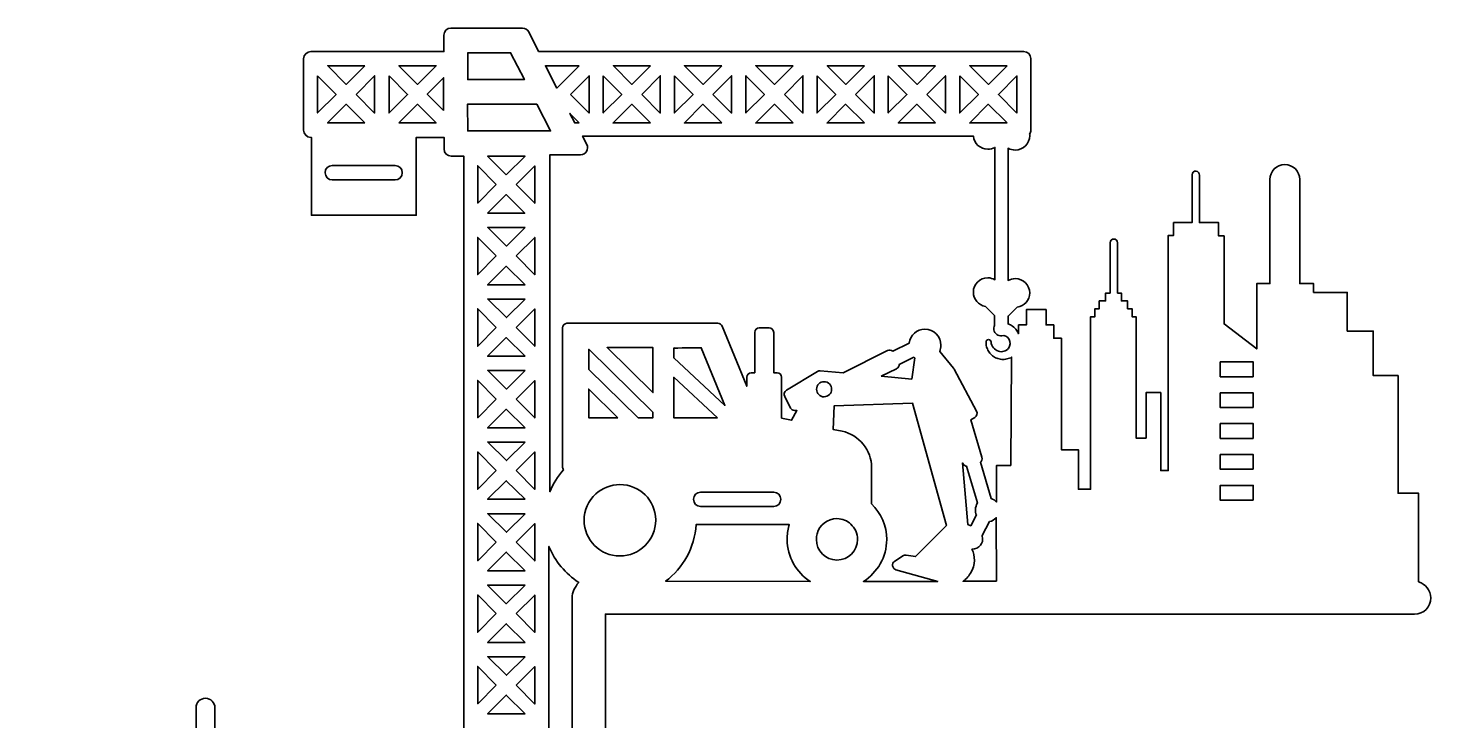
# Model space of a CAD drawing. Header units: millimetres. Extents: x 41 to 310, y 49 to 323.
# Drawn here: x 41.4 to 310.3, y 190.2 to 323 of the extents above; entities that cross this region are included whole.
import ezdxf

# ---------------------------------------------------------------- set-up
doc = ezdxf.new("R2010")
doc.units = ezdxf.units.MM
doc.header["$MEASUREMENT"] = 0
doc.layers.add('Layer 1', color=7, linetype='Continuous', lineweight=0)

msp = doc.modelspace()

# ---------------------------------------------------------------- linework, layer by layer
at = {"layer": 'Layer 1', "color": 18, "lineweight": 35, "true_color": 0x000000}
for points, knots in [([(307.94, 216.85), (307.94, 216.85), (307.94, 233.86), (307.94, 233.86), (307.94, 233.86), (304.02, 233.86), (304.02, 233.86), (304.02, 233.86), (304.02, 256.4), (304.02, 256.4), (304.02, 256.4), (299.23, 256.4), (299.23, 256.4), (299.23, 256.4), (299.23, 264.94), (299.23, 264.94), (299.23, 264.94), (294.25, 264.94), (294.25, 264.94), (294.25, 264.94), (294.25, 272.34), (294.25, 272.34), (294.25, 272.34), (287.8, 272.34), (287.8, 272.34), (287.8, 272.34), (287.8, 274.04), (287.8, 274.04), (287.8, 274.04), (285.15, 274.04), (285.15, 274.04), (285.15, 274.04), (285.15, 293.97), (285.15, 293.97), (285.15, 295.56), (283.88, 296.83), (282.29, 296.83), (280.71, 296.83), (279.44, 295.56), (279.44, 293.97), (279.44, 293.97), (279.44, 274.04), (279.44, 274.04), (279.44, 274.04), (276.93, 274.04), (276.93, 274.04), (276.93, 274.04), (276.93, 261.51), (276.93, 261.51), (276.93, 261.51), (270.65, 266.31), (270.65, 266.31), (270.65, 266.31), (270.65, 283.17), (270.65, 283.17), (270.65, 283.17), (269.59, 283.17), (269.59, 283.17), (269.59, 283.17), (269.59, 285.71), (269.59, 285.71), (269.59, 285.71), (265.92, 285.71), (265.92, 285.71), (265.92, 285.71), (265.92, 294.82), (265.92, 294.82), (265.92, 295.2), (265.68, 295.52), (265.29, 295.59), (264.87, 295.63), (264.51, 295.31), (264.51, 294.89), (264.51, 294.89), (264.51, 285.71), (264.51, 285.71), (264.51, 285.71), (260.98, 285.71), (260.98, 285.71), (260.98, 285.71), (260.98, 283.25), (260.98, 283.25), (260.98, 283.25), (259.96, 283.25), (259.96, 283.25), (259.96, 283.25), (259.96, 238.2), (259.96, 238.2), (259.96, 238.2), (258.52, 238.2), (258.52, 238.2), (258.52, 238.2), (258.52, 253.15), (258.52, 253.15), (258.52, 253.15), (255.69, 253.15), (255.69, 253.15), (255.69, 253.15), (255.69, 244.44), (255.69, 244.44), (255.69, 244.44), (253.79, 244.44), (253.79, 244.44), (253.79, 244.44), (253.79, 267.69), (253.79, 267.69), (253.79, 267.69), (253.01, 267.69), (253.01, 267.69), (253.01, 267.69), (253.01, 269.2), (253.01, 269.2), (253.01, 269.2), (252.17, 269.2), (252.17, 269.2), (252.17, 269.2), (252.17, 270.72), (252.17, 270.72), (252.17, 270.72), (250.97, 270.72), (250.97, 270.72), (250.97, 270.72), (250.97, 272.2), (250.97, 272.2), (250.97, 272.2), (250.23, 272.2), (250.23, 272.2), (250.23, 272.2), (250.23, 281.87), (250.23, 281.87), (250.23, 282.26), (249.91, 282.57), (249.52, 282.57), (249.13, 282.57), (248.81, 282.26), (248.81, 281.87), (248.81, 281.87), (248.81, 272.2), (248.81, 272.2), (248.81, 272.2), (247.93, 272.2), (247.93, 272.2), (247.93, 272.2), (247.93, 270.72), (247.93, 270.72), (247.93, 270.72), (246.73, 270.72), (246.73, 270.72), (246.73, 270.72), (246.73, 269.2), (246.73, 269.2), (246.73, 269.2), (245.89, 269.2), (245.89, 269.2), (245.89, 269.2), (245.89, 267.69), (245.89, 267.69), (245.89, 267.69), (245.07, 267.69), (245.07, 267.69), (245.07, 267.69), (245.07, 234.63), (245.07, 234.63), (245.07, 234.63), (242.75, 234.63), (242.75, 234.63), (242.75, 234.63), (242.75, 242.18), (242.75, 242.18), (242.75, 242.18), (239.47, 242.18), (239.47, 242.18), (239.47, 242.18), (239.47, 263.56), (239.47, 263.56), (239.47, 263.56), (238.02, 263.56), (238.02, 263.56), (238.02, 263.56), (238.02, 266.1), (238.02, 266.1), (238.02, 266.1), (236.54, 266.1), (236.54, 266.1), (236.54, 266.1), (236.54, 269.06), (236.54, 269.06), (236.54, 269.06), (232.76, 269.06), (232.76, 269.06), (232.76, 269.06), (232.76, 266.1), (232.76, 266.1), (232.76, 266.1), (231.28, 266.1), (231.28, 266.1), (231.28, 266.1), (231.28, 264.41), (231.28, 264.41), (231.18, 264.62), (231.07, 264.87), (230.89, 265.08), (230.68, 265.36), (230.43, 265.64), (230.12, 265.85), (229.87, 266.03), (229.59, 266.21), (229.27, 266.31), (229.27, 266.31), (229.27, 267.79), (229.27, 267.79), (229.27, 267.79), (231, 269.52), (231, 269.52), (232.37, 269.66), (233.4, 270.86), (233.4, 272.24), (233.4, 273.76), (232.16, 274.99), (230.65, 274.99), (230.15, 274.99), (229.69, 274.85), (229.27, 274.64), (229.27, 274.64), (229.27, 299.97), (229.27, 299.97), (229.69, 299.76), (230.12, 299.61), (230.65, 299.61), (232.16, 299.61), (233.4, 300.85), (233.4, 302.37), (233.4, 302.47), (233.4, 302.54), (233.36, 302.68), (233.5, 302.9), (233.61, 303.18), (233.61, 303.46), (233.61, 303.46), (233.61, 317.15), (233.61, 317.15), (233.61, 317.89), (233.01, 318.52), (232.23, 318.52), (232.23, 318.52), (218.58, 318.52), (218.58, 318.52), (218.58, 318.52), (218.58, 318.52), (218.58, 318.52), (218.58, 318.52), (204.93, 318.52), (204.93, 318.52), (204.93, 318.52), (204.93, 318.52), (204.93, 318.52), (204.93, 318.52), (191.28, 318.52), (191.28, 318.52), (191.28, 318.52), (191.28, 318.52), (191.28, 318.52), (191.28, 318.52), (177.62, 318.52), (177.62, 318.52), (177.62, 318.52), (177.62, 318.52), (177.62, 318.52), (177.62, 318.52), (164.01, 318.52), (164.01, 318.52), (164.01, 318.52), (164.01, 318.52), (164.01, 318.52), (164.01, 318.52), (150.35, 318.52), (150.35, 318.52), (150.35, 318.52), (150.35, 318.52), (150.35, 318.52), (150.35, 318.52), (139.28, 318.52), (139.28, 318.52), (139.28, 318.52), (137.37, 322.26), (137.37, 322.26), (137.16, 322.72), (136.67, 323), (136.17, 323), (136.17, 323), (122.48, 323), (122.48, 323), (121.74, 323), (121.11, 322.4), (121.11, 321.63), (121.11, 321.63), (121.11, 318.49), (121.11, 318.49), (121.11, 318.49), (109.26, 318.49), (109.26, 318.49), (109.26, 318.49), (109.26, 318.49), (109.26, 318.49), (109.26, 318.49), (95.6, 318.49), (95.6, 318.49), (94.86, 318.49), (94.23, 317.89), (94.23, 317.11), (94.23, 317.11), (94.23, 303.42), (94.23, 303.42), (94.23, 302.68), (94.83, 302.05), (95.6, 302.05), (95.6, 302.05), (95.74, 302.05), (95.74, 302.05), (95.74, 302.05), (95.74, 287.13), (95.74, 287.13), (95.74, 287.13), (115.82, 287.13), (115.82, 287.13), (115.82, 287.13), (115.82, 302.05), (115.82, 302.05), (115.82, 302.05), (121.14, 302.05), (121.14, 302.05), (121.14, 302.05), (121.14, 299.83), (121.14, 299.83), (121.14, 299.09), (121.74, 298.45), (122.52, 298.45), (122.52, 298.45), (124.95, 298.45), (124.95, 298.45), (124.95, 298.45), (124.95, 286.07), (124.95, 286.07), (124.95, 286.07), (124.95, 286.07), (124.95, 286.03), (124.95, 286.03), (124.95, 286.03), (124.95, 286), (124.95, 286), (124.95, 272.31), (124.95, 272.31), (124.95, 272.31), (124.95, 272.31), (124.95, 272.27), (124.95, 272.27), (124.95, 272.27), (124.95, 272.24), (124.95, 272.24), (124.95, 258.66), (124.95, 258.66), (124.95, 258.66), (124.95, 258.66), (124.95, 258.62), (124.95, 258.62), (124.95, 258.62), (124.95, 258.59), (124.95, 258.59), (124.95, 244.9), (124.95, 244.9), (124.95, 244.9), (124.95, 244.9), (124.95, 244.86), (124.95, 244.86), (124.95, 244.86), (124.95, 244.83), (124.95, 244.83), (124.95, 231.14), (124.95, 231.14), (124.95, 231.14), (124.95, 231.14), (124.95, 231.1), (124.95, 231.1), (124.95, 231.1), (124.95, 231.07), (124.95, 231.07), (124.95, 217.38), (124.95, 217.38), (124.95, 217.38), (124.95, 217.38), (124.95, 217.35), (124.95, 217.35), (124.95, 217.35), (124.95, 217.31), (124.95, 217.31), (124.95, 203.8), (124.95, 203.8), (124.95, 203.8), (124.95, 203.8), (124.95, 203.76), (124.95, 203.76), (124.95, 203.76), (124.95, 203.73), (124.95, 203.73), (124.95, 190.04), (124.95, 190.04), (124.95, 190.04), (124.95, 190.04), (124.95, 190.01), (124.95, 190.01), (124.95, 190.01), (124.95, 189.97), (124.95, 189.97), (124.95, 176.28), (124.95, 176.28), (124.95, 176.28), (124.95, 176.28), (124.95, 176.25), (124.95, 176.25), (124.95, 176.25), (124.95, 176.21), (124.95, 176.21), (124.95, 162.52), (124.95, 162.52), (124.95, 162.52), (124.95, 162.52), (124.95, 162.49), (124.95, 162.49), (124.95, 162.49), (124.95, 162.45), (124.95, 162.45), (124.95, 149.26), (124.95, 149.26), (124.95, 149.26), (107.31, 178.33), (107.31, 178.33), (107.07, 178.75), (106.64, 178.96), (106.19, 178.96), (105.73, 178.96), (105.27, 178.72), (105.06, 178.33), (105.06, 178.33), (87.98, 150.21), (87.98, 150.21), (87.98, 150.21), (87.98, 183.48), (87.98, 183.48), (87.98, 184.47), (87.21, 185.28), (86.18, 185.28), (85.16, 185.28), (84.38, 184.5), (84.38, 183.48), (84.38, 183.48), (84.38, 174.31), (84.38, 174.31), (84.38, 174.31), (77.22, 174.31), (77.22, 174.31), (77.22, 174.31), (77.22, 192.76), (77.22, 192.76), (77.22, 193.75), (76.45, 194.56), (75.42, 194.56), (74.4, 194.56), (73.62, 193.78), (73.62, 192.76), (73.62, 192.76), (73.62, 174.31), (73.62, 174.31), (73.62, 174.31), (66.46, 174.31), (66.46, 174.31), (66.46, 174.31), (66.46, 179.67), (66.46, 179.67), (66.46, 180.66), (65.69, 181.47), (64.66, 181.47), (63.64, 181.47), (62.86, 180.69), (62.86, 179.67), (62.86, 179.67), (62.86, 163.16), (62.86, 163.16), (62.86, 163.16), (55.77, 163.16), (55.77, 163.16), (55.74, 163.16), (55.7, 163.16), (55.67, 163.16), (55.67, 163.16), (55.67, 172.54), (55.67, 172.54), (55.67, 173.53), (54.89, 174.34), (53.87, 174.34), (52.85, 174.34), (52.07, 173.57), (52.07, 172.54), (52.07, 172.54), (52.07, 124.32), (52.07, 124.32), (52.07, 124.32), (50.45, 124.32), (50.45, 124.32), (49.71, 124.32), (49.07, 123.72), (49.07, 122.94), (49.07, 122.94), (49.07, 116.98), (49.07, 116.98), (49.07, 116.98), (42.9, 116.98), (42.9, 116.98), (42.16, 116.98), (41.52, 116.38), (41.52, 115.61), (41.52, 115.61), (41.52, 108.3), (41.52, 108.3), (41.52, 107.56), (42.12, 106.93), (42.9, 106.93), (42.9, 106.93), (49.04, 106.93), (49.04, 106.93), (49.04, 106.93), (49.04, 100.97), (49.04, 100.97), (49.04, 100.22), (49.64, 99.59), (50.41, 99.59), (50.41, 99.59), (56.06, 99.59), (56.06, 99.59), (56.06, 99.59), (56.06, 95.07), (56.06, 95.07), (56.06, 95.07), (50.41, 95.07), (50.41, 95.07), (49.67, 95.07), (49.04, 94.47), (49.04, 93.7), (49.04, 93.7), (49.04, 87.74), (49.04, 87.74), (49.04, 87.74), (42.79, 87.74), (42.79, 87.74), (42.05, 87.74), (41.42, 87.14), (41.42, 86.36), (41.42, 86.36), (41.42, 79.34), (41.42, 79.34), (41.42, 78.6), (42.02, 77.96), (42.79, 77.96), (42.79, 77.96), (49.04, 77.96), (49.04, 77.96), (49.04, 77.96), (49.04, 72), (49.04, 72), (49.04, 71.26), (49.64, 70.63), (50.41, 70.63), (50.41, 70.63), (56.06, 70.63), (56.06, 70.63), (56.06, 70.63), (56.06, 66.04), (56.06, 66.04), (56.06, 66.04), (50.41, 66.04), (50.41, 66.04), (49.67, 66.04), (49.04, 65.44), (49.04, 64.66), (49.04, 64.66), (49.04, 57.36), (49.04, 57.36), (49.04, 56.62), (49.64, 55.99), (50.41, 55.99), (50.41, 55.99), (65.12, 55.99), (65.12, 55.99), (65.86, 55.99), (66.5, 56.59), (66.5, 57.36), (66.5, 57.36), (66.5, 63.32), (66.5, 63.32), (66.5, 63.32), (72.14, 63.32), (72.14, 63.32), (72.14, 63.32), (78.49, 63.32), (78.49, 63.32), (78.49, 63.32), (78.49, 57.36), (78.49, 57.36), (78.49, 56.62), (79.09, 55.99), (79.87, 55.99), (79.87, 55.99), (85.51, 55.99), (85.51, 55.99), (85.51, 55.99), (85.51, 50.02), (85.51, 50.02), (85.51, 49.28), (86.11, 48.65), (86.89, 48.65), (86.89, 48.65), (101.6, 48.65), (101.6, 48.65), (101.6, 48.65), (116.06, 48.65), (116.06, 48.65), (116.06, 48.65), (116.17, 48.65), (116.17, 48.65), (116.17, 48.65), (130.74, 48.65), (130.74, 48.65), (131.48, 48.65), (132.12, 49.25), (132.12, 50.02), (132.12, 50.02), (132.12, 55.99), (132.12, 55.99), (132.12, 55.99), (138.47, 55.99), (138.47, 55.99), (139.21, 55.99), (139.84, 56.59), (139.84, 57.36), (139.84, 57.36), (139.84, 63.32), (139.84, 63.32), (139.84, 63.32), (145.49, 63.32), (145.49, 63.32), (145.59, 63.32), (145.7, 63.36), (145.8, 63.36), (145.8, 63.36), (145.8, 55.42), (145.8, 55.42), (145.8, 53.69), (147.21, 52.28), (148.94, 52.28), (150.67, 52.28), (152.08, 53.69), (152.08, 55.42), (152.08, 55.42), (152.08, 58.56), (152.08, 58.56), (152.08, 58.56), (152.08, 210.68), (152.08, 210.68), (152.08, 210.68), (304.02, 210.68), (304.02, 210.68), (304.02, 210.68), (307.16, 210.68), (307.16, 210.68), (308.89, 210.68), (310.3, 212.09), (310.3, 213.82), (310.2, 215.27), (309.24, 216.5), (307.94, 216.85)], [0, 0, 0, 0, 1, 1, 1, 2, 2, 2, 3, 3, 3, 4, 4, 4, 5, 5, 5, 6, 6, 6, 7, 7, 7, 8, 8, 8, 9, 9, 9, 10, 10, 10, 11, 11, 11, 12, 12, 12, 13, 13, 13, 14, 14, 14, 15, 15, 15, 16, 16, 16, 17, 17, 17, 18, 18, 18, 19, 19, 19, 20, 20, 20, 21, 21, 21, 22, 22, 22, 23, 23, 23, 24, 24, 24, 25, 25, 25, 26, 26, 26, 27, 27, 27, 28, 28, 28, 29, 29, 29, 30, 30, 30, 31, 31, 31, 32, 32, 32, 33, 33, 33, 34, 34, 34, 35, 35, 35, 36, 36, 36, 37, 37, 37, 38, 38, 38, 39, 39, 39, 40, 40, 40, 41, 41, 41, 42, 42, 42, 43, 43, 43, 44, 44, 44, 45, 45, 45, 46, 46, 46, 47, 47, 47, 48, 48, 48, 49, 49, 49, 50, 50, 50, 51, 51, 51, 52, 52, 52, 53, 53, 53, 54, 54, 54, 55, 55, 55, 56, 56, 56, 57, 57, 57, 58, 58, 58, 59, 59, 59, 60, 60, 60, 61, 61, 61, 62, 62, 62, 63, 63, 63, 64, 64, 64, 65, 65, 65, 66, 66, 66, 67, 67, 67, 68, 68, 68, 69, 69, 69, 70, 70, 70, 71, 71, 71, 72, 72, 72, 73, 73, 73, 74, 74, 74, 75, 75, 75, 76, 76, 76, 77, 77, 77, 78, 78, 78, 79, 79, 79, 80, 80, 80, 81, 81, 81, 82, 82, 82, 83, 83, 83, 84, 84, 84, 85, 85, 85, 86, 86, 86, 87, 87, 87, 88, 88, 88, 89, 89, 89, 90, 90, 90, 91, 91, 91, 92, 92, 92, 93, 93, 93, 94, 94, 94, 95, 95, 95, 96, 96, 96, 97, 97, 97, 98, 98, 98, 99, 99, 99, 100, 100, 100, 101, 101, 101, 102, 102, 102, 103, 103, 103, 104, 104, 104, 105, 105, 105, 106, 106, 106, 107, 107, 107, 108, 108, 108, 109, 109, 109, 110, 110, 110, 111, 111, 111, 112, 112, 112, 113, 113, 113, 114, 114, 114, 115, 115, 115, 116, 116, 116, 117, 117, 117, 118, 118, 118, 119, 119, 119, 120, 120, 120, 121, 121, 121, 122, 122, 122, 123, 123, 123, 124, 124, 124, 125, 125, 125, 126, 126, 126, 127, 127, 127, 128, 128, 128, 129, 129, 129, 130, 130, 130, 131, 131, 131, 132, 132, 132, 133, 133, 133, 134, 134, 134, 135, 135, 135, 136, 136, 136, 137, 137, 137, 138, 138, 138, 139, 139, 139, 140, 140, 140, 141, 141, 141, 142, 142, 142, 143, 143, 143, 144, 144, 144, 145, 145, 145, 146, 146, 146, 147, 147, 147, 148, 148, 148, 149, 149, 149, 150, 150, 150, 151, 151, 151, 152, 152, 152, 153, 153, 153, 154, 154, 154, 155, 155, 155, 156, 156, 156, 157, 157, 157, 158, 158, 158, 159, 159, 159, 160, 160, 160, 161, 161, 161, 162, 162, 162, 163, 163, 163, 164, 164, 164, 165, 165, 165, 166, 166, 166, 167, 167, 167, 168, 168, 168, 169, 169, 169, 170, 170, 170, 171, 171, 171, 172, 172, 172, 173, 173, 173, 174, 174, 174, 175, 175, 175, 176, 176, 176, 177, 177, 177, 178, 178, 178, 179, 179, 179, 180, 180, 180, 181, 181, 181, 182, 182, 182, 183, 183, 183, 184, 184, 184, 185, 185, 185, 186, 186, 186, 187, 187, 187, 188, 188, 188, 189, 189, 189, 190, 190, 190, 191, 191, 191, 192, 192, 192, 193, 193, 193, 194, 194, 194, 195, 195, 195, 196, 196, 196, 197, 197, 197, 198, 198, 198, 199, 199, 199, 200, 200, 200, 201, 201, 201, 202, 202, 202, 203, 203, 203, 204, 204, 204, 205, 205, 205, 206, 206, 206, 207, 207, 207, 208, 208, 208, 209, 209, 209, 210, 210, 210, 211, 211, 211, 212, 212, 212, 213, 213, 213, 214, 214, 214, 215, 215, 215, 216, 216, 216, 217, 217, 217, 218, 218, 218, 219, 219, 219, 220, 220, 220, 221, 221, 221, 222, 222, 222, 223, 223, 223, 224, 224, 224, 225, 225, 225, 226, 226, 226, 226]), ([(125.66, 318.28), (125.66, 318.28), (133.91, 318.28), (133.91, 318.28), (133.91, 318.28), (136.56, 313.13), (136.56, 313.13), (136.56, 313.13), (125.69, 313.13), (125.69, 313.13), (125.69, 313.13), (125.69, 318.28), (125.69, 318.28), (125.69, 318.28), (125.66, 318.28), (125.66, 318.28)], [0, 0, 0, 0, 1, 1, 1, 2, 2, 2, 3, 3, 3, 4, 4, 4, 5, 5, 5, 5]), ([(105.97, 315.77), (105.97, 315.77), (102.41, 312.21), (102.41, 312.21), (102.41, 312.21), (98.85, 315.77), (98.85, 315.77), (98.85, 315.77), (105.97, 315.77), (105.97, 315.77)], [0, 0, 0, 0, 1, 1, 1, 2, 2, 2, 3, 3, 3, 3]), ([(119.66, 315.77), (119.66, 315.77), (116.06, 312.21), (116.06, 312.21), (116.06, 312.21), (112.5, 315.77), (112.5, 315.77), (112.5, 315.77), (119.66, 315.77), (119.66, 315.77), (119.66, 315.77), (119.66, 315.77), (119.66, 315.77)], [0, 0, 0, 0, 1, 1, 1, 2, 2, 2, 3, 3, 3, 4, 4, 4, 4]), ([(147.07, 315.77), (147.07, 315.77), (142.77, 311.5), (142.77, 311.5), (142.77, 311.5), (140.58, 315.77), (140.58, 315.77), (140.58, 315.77), (147.07, 315.77), (147.07, 315.77)], [0, 0, 0, 0, 1, 1, 1, 2, 2, 2, 3, 3, 3, 3]), ([(160.73, 315.77), (160.73, 315.77), (157.16, 312.21), (157.16, 312.21), (157.16, 312.21), (153.6, 315.77), (153.6, 315.77), (153.6, 315.77), (160.73, 315.77), (160.73, 315.77)], [0, 0, 0, 0, 1, 1, 1, 2, 2, 2, 3, 3, 3, 3]), ([(174.38, 315.77), (174.38, 315.77), (170.81, 312.21), (170.81, 312.21), (170.81, 312.21), (167.22, 315.77), (167.22, 315.77), (167.22, 315.77), (174.38, 315.77), (174.38, 315.77)], [0, 0, 0, 0, 1, 1, 1, 2, 2, 2, 3, 3, 3, 3]), ([(188.07, 315.77), (188.07, 315.77), (184.5, 312.21), (184.5, 312.21), (184.5, 312.21), (180.9, 315.77), (180.9, 315.77), (180.9, 315.77), (188.07, 315.77), (188.07, 315.77)], [0, 0, 0, 0, 1, 1, 1, 2, 2, 2, 3, 3, 3, 3]), ([(201.72, 315.77), (201.72, 315.77), (198.16, 312.21), (198.16, 312.21), (198.16, 312.21), (194.59, 315.77), (194.59, 315.77), (194.59, 315.77), (201.72, 315.77), (201.72, 315.77)], [0, 0, 0, 0, 1, 1, 1, 2, 2, 2, 3, 3, 3, 3]), ([(215.37, 315.77), (215.37, 315.77), (211.81, 312.21), (211.81, 312.21), (211.81, 312.21), (208.24, 315.77), (208.24, 315.77), (208.24, 315.77), (215.37, 315.77), (215.37, 315.77)], [0, 0, 0, 0, 1, 1, 1, 2, 2, 2, 3, 3, 3, 3]), ([(229.06, 315.77), (229.06, 315.77), (225.5, 312.21), (225.5, 312.21), (225.5, 312.21), (221.9, 315.77), (221.9, 315.77), (221.9, 315.77), (229.06, 315.77), (229.06, 315.77)], [0, 0, 0, 0, 1, 1, 1, 2, 2, 2, 3, 3, 3, 3]), ([(96.91, 313.87), (96.91, 313.87), (100.47, 310.3), (100.47, 310.3), (100.47, 310.3), (96.91, 306.74), (96.91, 306.74), (96.91, 306.74), (96.91, 313.87), (96.91, 313.87)], [0, 0, 0, 0, 1, 1, 1, 2, 2, 2, 3, 3, 3, 3]), ([(104.28, 310.3), (104.28, 310.3), (107.84, 313.87), (107.84, 313.87), (107.84, 313.87), (107.84, 306.71), (107.84, 306.71), (107.84, 306.71), (104.28, 310.3), (104.28, 310.3)], [0, 0, 0, 0, 1, 1, 1, 2, 2, 2, 3, 3, 3, 3]), ([(110.6, 313.87), (110.6, 313.87), (114.16, 310.3), (114.16, 310.3), (114.16, 310.3), (110.6, 306.74), (110.6, 306.74), (110.6, 306.74), (110.6, 313.87), (110.6, 313.87)], [0, 0, 0, 0, 1, 1, 1, 2, 2, 2, 3, 3, 3, 3]), ([(121.07, 307.2), (121.07, 307.2), (117.93, 310.34), (117.93, 310.34), (117.93, 310.34), (121.07, 313.48), (121.07, 313.48), (121.07, 313.48), (121.07, 307.2), (121.07, 307.2)], [0, 0, 0, 0, 1, 1, 1, 2, 2, 2, 3, 3, 3, 3]), ([(145.38, 310.3), (145.38, 310.3), (148.94, 313.87), (148.94, 313.87), (148.94, 313.87), (148.94, 306.71), (148.94, 306.71), (148.94, 306.71), (145.38, 310.3), (145.38, 310.3)], [0, 0, 0, 0, 1, 1, 1, 2, 2, 2, 3, 3, 3, 3]), ([(151.66, 313.87), (151.66, 313.87), (155.22, 310.3), (155.22, 310.3), (155.22, 310.3), (151.66, 306.74), (151.66, 306.74), (151.66, 306.74), (151.66, 313.87), (151.66, 313.87)], [0, 0, 0, 0, 1, 1, 1, 2, 2, 2, 3, 3, 3, 3]), ([(159.03, 310.3), (159.03, 310.3), (162.6, 313.87), (162.6, 313.87), (162.6, 313.87), (162.6, 306.71), (162.6, 306.71), (162.6, 306.71), (159.03, 310.3), (159.03, 310.3)], [0, 0, 0, 0, 1, 1, 1, 2, 2, 2, 3, 3, 3, 3]), ([(165.31, 313.87), (165.31, 313.87), (168.87, 310.3), (168.87, 310.3), (168.87, 310.3), (165.31, 306.74), (165.31, 306.74), (165.31, 306.74), (165.31, 313.87), (165.31, 313.87)], [0, 0, 0, 0, 1, 1, 1, 2, 2, 2, 3, 3, 3, 3]), ([(172.68, 310.3), (172.68, 310.3), (176.25, 313.87), (176.25, 313.87), (176.25, 313.87), (176.25, 306.71), (176.25, 306.71), (176.25, 306.71), (172.68, 310.3), (172.68, 310.3)], [0, 0, 0, 0, 1, 1, 1, 2, 2, 2, 3, 3, 3, 3]), ([(179, 313.87), (179, 313.87), (182.56, 310.3), (182.56, 310.3), (182.56, 310.3), (179, 306.74), (179, 306.74), (179, 306.74), (179, 313.87), (179, 313.87), (179, 313.87), (179, 313.87), (179, 313.87)], [0, 0, 0, 0, 1, 1, 1, 2, 2, 2, 3, 3, 3, 4, 4, 4, 4]), ([(186.37, 310.3), (186.37, 310.3), (189.94, 313.87), (189.94, 313.87), (189.94, 313.87), (189.94, 306.71), (189.94, 306.71), (189.94, 306.71), (186.37, 310.3), (186.37, 310.3)], [0, 0, 0, 0, 1, 1, 1, 2, 2, 2, 3, 3, 3, 3]), ([(192.65, 313.87), (192.65, 313.87), (196.21, 310.3), (196.21, 310.3), (196.21, 310.3), (192.65, 306.74), (192.65, 306.74), (192.65, 306.74), (192.65, 313.87), (192.65, 313.87)], [0, 0, 0, 0, 1, 1, 1, 2, 2, 2, 3, 3, 3, 3]), ([(200.02, 310.3), (200.02, 310.3), (203.59, 313.87), (203.59, 313.87), (203.59, 313.87), (203.59, 306.71), (203.59, 306.71), (203.59, 306.71), (200.02, 310.3), (200.02, 310.3)], [0, 0, 0, 0, 1, 1, 1, 2, 2, 2, 3, 3, 3, 3]), ([(206.3, 313.87), (206.3, 313.87), (209.87, 310.3), (209.87, 310.3), (209.87, 310.3), (206.3, 306.74), (206.3, 306.74), (206.3, 306.74), (206.3, 313.87), (206.3, 313.87)], [0, 0, 0, 0, 1, 1, 1, 2, 2, 2, 3, 3, 3, 3]), ([(213.68, 310.3), (213.68, 310.3), (217.24, 313.87), (217.24, 313.87), (217.24, 313.87), (217.24, 306.71), (217.24, 306.71), (217.24, 306.71), (213.68, 310.3), (213.68, 310.3)], [0, 0, 0, 0, 1, 1, 1, 2, 2, 2, 3, 3, 3, 3]), ([(219.99, 313.87), (219.99, 313.87), (223.56, 310.3), (223.56, 310.3), (223.56, 310.3), (219.99, 306.74), (219.99, 306.74), (219.99, 306.74), (219.99, 313.87), (219.99, 313.87)], [0, 0, 0, 0, 1, 1, 1, 2, 2, 2, 3, 3, 3, 3]), ([(230.96, 306.71), (230.96, 306.71), (227.4, 310.27), (227.4, 310.27), (227.4, 310.27), (230.96, 313.83), (230.96, 313.83), (230.96, 313.83), (230.96, 306.71), (230.96, 306.71)], [0, 0, 0, 0, 1, 1, 1, 2, 2, 2, 3, 3, 3, 3]), ([(105.97, 304.84), (105.97, 304.84), (98.81, 304.84), (98.81, 304.84), (98.81, 304.84), (102.38, 308.4), (102.38, 308.4), (102.38, 308.4), (105.97, 304.84), (105.97, 304.84)], [0, 0, 0, 0, 1, 1, 1, 2, 2, 2, 3, 3, 3, 3]), ([(112.5, 304.84), (112.5, 304.84), (116.06, 308.4), (116.06, 308.4), (116.06, 308.4), (119.63, 304.84), (119.63, 304.84), (119.63, 304.84), (112.5, 304.84), (112.5, 304.84)], [0, 0, 0, 0, 1, 1, 1, 2, 2, 2, 3, 3, 3, 3]), ([(125.66, 308.43), (125.66, 308.43), (138.92, 308.43), (138.92, 308.43), (138.92, 308.43), (141.57, 303.28), (141.57, 303.28), (141.57, 303.28), (125.69, 303.28), (125.69, 303.28), (125.69, 303.28), (125.66, 308.43), (125.66, 308.43), (125.66, 308.43), (125.66, 308.43), (125.66, 308.43)], [0, 0, 0, 0, 1, 1, 1, 2, 2, 2, 3, 3, 3, 4, 4, 4, 5, 5, 5, 5]), ([(147.07, 304.84), (147.07, 304.84), (146.19, 304.84), (146.19, 304.84), (146.19, 304.84), (145.27, 306.63), (145.27, 306.63), (145.27, 306.63), (147.07, 304.84), (147.07, 304.84)], [0, 0, 0, 0, 1, 1, 1, 2, 2, 2, 3, 3, 3, 3]), ([(160.73, 304.84), (160.73, 304.84), (153.56, 304.84), (153.56, 304.84), (153.56, 304.84), (157.13, 308.4), (157.13, 308.4), (157.13, 308.4), (160.73, 304.84), (160.73, 304.84)], [0, 0, 0, 0, 1, 1, 1, 2, 2, 2, 3, 3, 3, 3]), ([(174.38, 304.84), (174.38, 304.84), (167.22, 304.84), (167.22, 304.84), (167.22, 304.84), (170.78, 308.4), (170.78, 308.4), (170.78, 308.4), (174.38, 304.84), (174.38, 304.84)], [0, 0, 0, 0, 1, 1, 1, 2, 2, 2, 3, 3, 3, 3]), ([(188.07, 304.84), (188.07, 304.84), (180.9, 304.84), (180.9, 304.84), (180.9, 304.84), (184.47, 308.4), (184.47, 308.4), (184.47, 308.4), (188.07, 304.84), (188.07, 304.84)], [0, 0, 0, 0, 1, 1, 1, 2, 2, 2, 3, 3, 3, 3]), ([(201.72, 304.84), (201.72, 304.84), (194.56, 304.84), (194.56, 304.84), (194.56, 304.84), (198.12, 308.4), (198.12, 308.4), (198.12, 308.4), (201.72, 304.84), (201.72, 304.84)], [0, 0, 0, 0, 1, 1, 1, 2, 2, 2, 3, 3, 3, 3]), ([(215.37, 304.84), (215.37, 304.84), (208.21, 304.84), (208.21, 304.84), (208.21, 304.84), (211.77, 308.4), (211.77, 308.4), (211.77, 308.4), (215.37, 304.84), (215.37, 304.84)], [0, 0, 0, 0, 1, 1, 1, 2, 2, 2, 3, 3, 3, 3]), ([(229.06, 304.84), (229.06, 304.84), (221.9, 304.84), (221.9, 304.84), (221.9, 304.84), (225.46, 308.4), (225.46, 308.4), (225.46, 308.4), (229.06, 304.84), (229.06, 304.84)], [0, 0, 0, 0, 1, 1, 1, 2, 2, 2, 3, 3, 3, 3]), ([(229.8, 239.15), (229.8, 239.15), (229.27, 239.15), (229.27, 239.15), (229.27, 239.15), (227.01, 239.15), (227.01, 239.15), (227.01, 239.15), (227.01, 232.16), (227.01, 232.16), (226.77, 232.48), (226.41, 232.69), (225.99, 232.83), (225.99, 232.83), (223.94, 239.78), (223.94, 239.78), (224.19, 239.99), (224.33, 240.38), (224.23, 240.74), (224.23, 240.74), (222.11, 247.9), (222.11, 247.9), (222.11, 247.9), (222.88, 248.39), (222.88, 248.39), (223.31, 248.64), (223.41, 249.17), (223.2, 249.56), (223.2, 249.56), (218.9, 257.63), (218.9, 257.63), (218.9, 257.63), (218.9, 257.63), (218.9, 257.67), (218.9, 257.7), (218.86, 257.74), (218.83, 257.74), (218.83, 257.77), (218.79, 257.77), (218.79, 257.81), (218.79, 257.81), (218.79, 257.81), (218.79, 257.81), (218.79, 257.81), (216.15, 261.02), (216.15, 261.02), (216.29, 261.41), (216.39, 261.8), (216.39, 262.22), (216.39, 263.91), (214.98, 265.29), (213.32, 265.29), (211.77, 265.29), (210.47, 264.12), (210.29, 262.61), (210.29, 262.61), (207.15, 261.06), (207.15, 261.06), (206.9, 261.27), (206.48, 261.34), (206.16, 261.2), (206.16, 261.2), (197.63, 256.93), (197.63, 256.93), (197.63, 256.93), (193.25, 257.32), (193.25, 257.32), (193.08, 257.35), (192.86, 257.28), (192.72, 257.18), (192.72, 257.18), (186.76, 253.58), (186.76, 253.58), (186.34, 253.33), (186.23, 252.8), (186.44, 252.41), (186.44, 252.41), (187.57, 250.19), (187.57, 250.19), (187.71, 249.91), (188, 249.73), (188.31, 249.73), (188.31, 249.73), (188.77, 249.7), (188.77, 249.7), (188.77, 249.7), (187.75, 247.83), (187.75, 247.83), (187.75, 247.83), (185.84, 248.25), (185.84, 248.25), (185.84, 248.25), (185.84, 256.08), (185.84, 256.08), (185.84, 256.58), (185.42, 256.96), (184.96, 256.96), (184.96, 256.96), (184.33, 256.96), (184.33, 256.96), (184.33, 256.96), (184.33, 264.69), (184.33, 264.69), (184.33, 265.18), (183.9, 265.57), (183.44, 265.57), (183.44, 265.57), (181.57, 265.57), (181.57, 265.57), (181.08, 265.57), (180.69, 265.15), (180.69, 264.69), (180.69, 264.69), (180.69, 256.96), (180.69, 256.96), (180.69, 256.96), (180.06, 256.96), (180.06, 256.96), (179.56, 256.96), (179.18, 256.54), (179.18, 256.08), (179.18, 256.08), (179.18, 254.35), (179.18, 254.35), (179.18, 254.35), (174.45, 265.85), (174.45, 265.85), (174.31, 266.21), (173.99, 266.42), (173.64, 266.42), (173.64, 266.42), (144.71, 266.42), (144.71, 266.42), (144.22, 266.42), (143.83, 265.99), (143.83, 265.54), (143.83, 265.54), (143.83, 238.97), (143.83, 238.97), (143.83, 238.76), (143.93, 238.51), (144.04, 238.37), (142.95, 237.1), (142.03, 235.69), (141.43, 234.14), (141.43, 234.14), (141.43, 245), (141.43, 245), (141.43, 245), (141.43, 245), (141.43, 245.04), (141.43, 245.04), (141.43, 245.04), (141.43, 245.07), (141.43, 245.07), (141.43, 258.76), (141.43, 258.76), (141.43, 258.76), (141.43, 258.76), (141.43, 258.8), (141.43, 258.8), (141.43, 258.8), (141.43, 258.83), (141.43, 258.83), (141.43, 272.52), (141.43, 272.52), (141.43, 272.52), (141.43, 272.52), (141.43, 272.56), (141.43, 272.56), (141.43, 272.56), (141.43, 272.59), (141.43, 272.59), (141.43, 286.28), (141.43, 286.28), (141.43, 286.28), (141.43, 286.28), (141.43, 286.31), (141.43, 286.31), (141.43, 286.31), (141.43, 286.35), (141.43, 286.35), (141.43, 298.73), (141.43, 298.73), (141.43, 298.73), (147.32, 298.73), (147.32, 298.73), (147.78, 298.73), (148.24, 298.98), (148.45, 299.37), (148.7, 299.79), (148.7, 300.25), (148.52, 300.71), (148.52, 300.71), (147.71, 302.3), (147.71, 302.3), (147.71, 302.3), (150.46, 302.3), (150.46, 302.3), (150.46, 302.3), (150.46, 302.3), (150.46, 302.3), (150.46, 302.3), (164.11, 302.3), (164.11, 302.3), (164.11, 302.3), (164.11, 302.3), (164.11, 302.3), (164.11, 302.3), (177.76, 302.3), (177.76, 302.3), (177.76, 302.3), (177.76, 302.3), (177.76, 302.3), (177.76, 302.3), (191.42, 302.3), (191.42, 302.3), (191.42, 302.3), (191.42, 302.3), (191.42, 302.3), (191.42, 302.3), (205.07, 302.3), (205.07, 302.3), (205.07, 302.3), (205.07, 302.3), (205.07, 302.3), (205.07, 302.3), (218.72, 302.3), (218.72, 302.3), (218.72, 302.3), (218.72, 302.3), (218.72, 302.3), (218.72, 302.3), (222.6, 302.3), (222.6, 302.3), (222.74, 300.88), (223.91, 299.79), (225.35, 299.79), (225.85, 299.79), (226.31, 299.93), (226.73, 300.14), (226.73, 300.14), (226.73, 274.78), (226.73, 274.78), (226.31, 274.99), (225.88, 275.13), (225.35, 275.13), (223.84, 275.13), (222.6, 273.9), (222.6, 272.38), (222.6, 271), (223.59, 269.91), (224.9, 269.66), (224.9, 269.66), (226.66, 267.9), (226.66, 267.9), (226.66, 267.9), (226.66, 265.99), (226.66, 265.99), (226.52, 265.75), (226.48, 265.43), (226.52, 265.15), (226.66, 264.41), (227.33, 263.91), (228.07, 264.05), (228.53, 264.16), (229.16, 263.88), (229.45, 263.35), (229.73, 262.85), (229.69, 262.11), (229.31, 261.62), (229.2, 261.48), (229.09, 261.37), (228.92, 261.27), (228.78, 261.16), (228.64, 261.13), (228.46, 261.06), (228.32, 260.98), (228.11, 260.98), (227.93, 260.98), (227.75, 260.98), (227.58, 261.02), (227.4, 261.09), (226.66, 261.3), (226.06, 262.01), (225.99, 262.82), (225.99, 262.82), (225.99, 262.85), (225.99, 262.85), (225.95, 263.1), (225.78, 263.31), (225.53, 263.31), (225.25, 263.31), (225.04, 263.14), (225.04, 262.85), (225.04, 262.54), (225.04, 262.25), (225.14, 261.94), (225.21, 261.66), (225.32, 261.34), (225.5, 261.09), (225.64, 260.84), (225.85, 260.6), (226.1, 260.35), (226.31, 260.14), (226.59, 259.96), (226.87, 259.82), (227.15, 259.68), (227.47, 259.61), (227.79, 259.54), (228.11, 259.5), (228.46, 259.47), (228.78, 259.54), (229.09, 259.61), (229.45, 259.68), (229.76, 259.82), (229.83, 259.86), (229.91, 259.89), (229.94, 259.96), (229.94, 259.96), (229.8, 239.15), (229.8, 239.15), (229.8, 239.15), (229.8, 239.15), (229.8, 239.15)], [0, 0, 0, 0, 1, 1, 1, 2, 2, 2, 3, 3, 3, 4, 4, 4, 5, 5, 5, 6, 6, 6, 7, 7, 7, 8, 8, 8, 9, 9, 9, 10, 10, 10, 11, 11, 11, 12, 12, 12, 13, 13, 13, 14, 14, 14, 15, 15, 15, 16, 16, 16, 17, 17, 17, 18, 18, 18, 19, 19, 19, 20, 20, 20, 21, 21, 21, 22, 22, 22, 23, 23, 23, 24, 24, 24, 25, 25, 25, 26, 26, 26, 27, 27, 27, 28, 28, 28, 29, 29, 29, 30, 30, 30, 31, 31, 31, 32, 32, 32, 33, 33, 33, 34, 34, 34, 35, 35, 35, 36, 36, 36, 37, 37, 37, 38, 38, 38, 39, 39, 39, 40, 40, 40, 41, 41, 41, 42, 42, 42, 43, 43, 43, 44, 44, 44, 45, 45, 45, 46, 46, 46, 47, 47, 47, 48, 48, 48, 49, 49, 49, 50, 50, 50, 51, 51, 51, 52, 52, 52, 53, 53, 53, 54, 54, 54, 55, 55, 55, 56, 56, 56, 57, 57, 57, 58, 58, 58, 59, 59, 59, 60, 60, 60, 61, 61, 61, 62, 62, 62, 63, 63, 63, 64, 64, 64, 65, 65, 65, 66, 66, 66, 67, 67, 67, 68, 68, 68, 69, 69, 69, 70, 70, 70, 71, 71, 71, 72, 72, 72, 73, 73, 73, 74, 74, 74, 75, 75, 75, 76, 76, 76, 77, 77, 77, 78, 78, 78, 79, 79, 79, 80, 80, 80, 81, 81, 81, 82, 82, 82, 83, 83, 83, 84, 84, 84, 85, 85, 85, 86, 86, 86, 87, 87, 87, 88, 88, 88, 89, 89, 89, 90, 90, 90, 91, 91, 91, 92, 92, 92, 93, 93, 93, 94, 94, 94, 95, 95, 95, 96, 96, 96, 97, 97, 97, 98, 98, 98, 99, 99, 99, 100, 100, 100, 101, 101, 101, 102, 102, 102, 103, 103, 103, 104, 104, 104, 105, 105, 105, 106, 106, 106, 107, 107, 107, 108, 108, 108, 108]), ([(111.76, 293.9), (111.76, 293.9), (99.73, 293.9), (99.73, 293.9), (98.99, 293.9), (98.35, 294.5), (98.35, 295.28), (98.35, 296.05), (98.95, 296.65), (99.73, 296.65), (99.73, 296.65), (111.76, 296.65), (111.76, 296.65), (112.5, 296.65), (113.14, 296.05), (113.14, 295.28), (113.14, 294.5), (112.54, 293.9), (111.76, 293.9)], [0, 0, 0, 0, 1, 1, 1, 2, 2, 2, 3, 3, 3, 4, 4, 4, 5, 5, 5, 6, 6, 6, 6]), ([(131.16, 293.02), (131.16, 293.02), (127.6, 289.45), (127.6, 289.45), (127.6, 289.45), (127.6, 296.62), (127.6, 296.62), (127.6, 296.62), (131.16, 293.02), (131.16, 293.02)], [0, 0, 0, 0, 1, 1, 1, 2, 2, 2, 3, 3, 3, 3]), ([(133.07, 294.89), (133.07, 294.89), (129.5, 298.45), (129.5, 298.45), (129.5, 298.45), (136.67, 298.45), (136.67, 298.45), (136.67, 298.45), (133.07, 294.89), (133.07, 294.89)], [0, 0, 0, 0, 1, 1, 1, 2, 2, 2, 3, 3, 3, 3]), ([(134.97, 293.02), (134.97, 293.02), (138.54, 296.58), (138.54, 296.58), (138.54, 296.58), (138.54, 289.42), (138.54, 289.42), (138.54, 289.42), (134.97, 293.02), (134.97, 293.02)], [0, 0, 0, 0, 1, 1, 1, 2, 2, 2, 3, 3, 3, 3]), ([(129.5, 287.51), (129.5, 287.51), (133.07, 291.08), (133.07, 291.08), (133.07, 291.08), (136.63, 287.51), (136.63, 287.51), (136.63, 287.51), (129.5, 287.51), (129.5, 287.51)], [0, 0, 0, 0, 1, 1, 1, 2, 2, 2, 3, 3, 3, 3]), ([(131.16, 279.33), (131.16, 279.33), (127.6, 275.77), (127.6, 275.77), (127.6, 275.77), (127.6, 282.89), (127.6, 282.89), (127.6, 282.89), (131.16, 279.33), (131.16, 279.33)], [0, 0, 0, 0, 1, 1, 1, 2, 2, 2, 3, 3, 3, 3]), ([(136.67, 284.8), (136.67, 284.8), (133.1, 281.23), (133.1, 281.23), (133.1, 281.23), (129.54, 284.8), (129.54, 284.8), (129.54, 284.8), (136.67, 284.8), (136.67, 284.8)], [0, 0, 0, 0, 1, 1, 1, 2, 2, 2, 3, 3, 3, 3]), ([(134.97, 279.33), (134.97, 279.33), (138.54, 282.89), (138.54, 282.89), (138.54, 282.89), (138.54, 275.73), (138.54, 275.73), (138.54, 275.73), (134.97, 279.33), (134.97, 279.33)], [0, 0, 0, 0, 1, 1, 1, 2, 2, 2, 3, 3, 3, 3]), ([(136.67, 273.79), (136.67, 273.79), (129.5, 273.79), (129.5, 273.79), (129.5, 273.79), (133.07, 277.35), (133.07, 277.35), (133.07, 277.35), (136.67, 273.79), (136.67, 273.79)], [0, 0, 0, 0, 1, 1, 1, 2, 2, 2, 3, 3, 3, 3]), ([(131.16, 265.61), (131.16, 265.61), (127.6, 262.04), (127.6, 262.04), (127.6, 262.04), (127.6, 269.2), (127.6, 269.2), (127.6, 269.2), (131.16, 265.61), (131.16, 265.61)], [0, 0, 0, 0, 1, 1, 1, 2, 2, 2, 3, 3, 3, 3]), ([(136.67, 271.07), (136.67, 271.07), (133.1, 267.51), (133.1, 267.51), (133.1, 267.51), (129.54, 271.07), (129.54, 271.07), (129.54, 271.07), (136.67, 271.07), (136.67, 271.07)], [0, 0, 0, 0, 1, 1, 1, 2, 2, 2, 3, 3, 3, 3]), ([(134.97, 265.61), (134.97, 265.61), (138.54, 269.17), (138.54, 269.17), (138.54, 269.17), (138.54, 262.01), (138.54, 262.01), (138.54, 262.01), (134.97, 265.61), (134.97, 265.61)], [0, 0, 0, 0, 1, 1, 1, 2, 2, 2, 3, 3, 3, 3]), ([(136.67, 260.1), (136.67, 260.1), (129.5, 260.1), (129.5, 260.1), (129.5, 260.1), (133.07, 263.67), (133.07, 263.67), (133.07, 263.67), (136.67, 260.1), (136.67, 260.1)], [0, 0, 0, 0, 1, 1, 1, 2, 2, 2, 3, 3, 3, 3]), ([(161.18, 249.38), (161.18, 249.38), (161.18, 248.32), (161.18, 248.32), (161.18, 248.32), (158.33, 248.32), (158.33, 248.32), (158.33, 248.32), (148.87, 257.6), (148.87, 257.6), (148.87, 257.6), (148.87, 261.44), (148.87, 261.44), (148.87, 261.44), (161.18, 249.38), (161.18, 249.38)], [0, 0, 0, 0, 1, 1, 1, 2, 2, 2, 3, 3, 3, 4, 4, 4, 5, 5, 5, 5]), ([(161.18, 260.24), (161.18, 260.24), (161.18, 253.15), (161.18, 253.15), (161.18, 253.15), (152.4, 261.76), (152.4, 261.76), (152.4, 261.76), (161.18, 261.76), (161.18, 261.76), (161.18, 261.76), (161.18, 260.67), (161.18, 260.67), (161.15, 260.49), (161.15, 260.39), (161.18, 260.24)], [0, 0, 0, 0, 1, 1, 1, 2, 2, 2, 3, 3, 3, 4, 4, 4, 5, 5, 5, 5]), ([(170.46, 261.73), (170.46, 261.73), (170.46, 261.73), (170.46, 261.73), (170.46, 261.73), (174.98, 250.68), (174.98, 250.68), (174.98, 250.68), (165.17, 259.79), (165.17, 259.79), (165.17, 259.79), (165.17, 261.69), (165.17, 261.69), (165.17, 261.66), (170.25, 261.73), (170.46, 261.73), (170.46, 261.73), (170.46, 261.73), (170.46, 261.73)], [0, 0, 0, 0, 1, 1, 1, 2, 2, 2, 3, 3, 3, 4, 4, 4, 5, 5, 5, 6, 6, 6, 6]), ([(204.96, 256.26), (204.96, 256.26), (207.86, 257.7), (207.86, 257.7), (208.07, 257.81), (208.24, 257.99), (208.32, 258.2), (208.35, 258.3), (208.39, 258.41), (208.35, 258.52), (208.35, 258.52), (211.21, 259.93), (211.21, 259.93), (211.28, 259.86), (211.35, 259.79), (211.38, 259.79), (211.38, 259.79), (210.78, 255.73), (210.78, 255.73), (210.78, 255.73), (204.96, 256.26), (204.96, 256.26)], [0, 0, 0, 0, 1, 1, 1, 2, 2, 2, 3, 3, 3, 4, 4, 4, 5, 5, 5, 6, 6, 6, 7, 7, 7, 7]), ([(276.26, 256.19), (276.26, 256.19), (269.91, 256.19), (269.91, 256.19), (269.91, 256.19), (269.91, 259.01), (269.91, 259.01), (269.91, 259.01), (276.26, 259.01), (276.26, 259.01), (276.26, 259.01), (276.26, 256.19), (276.26, 256.19)], [0, 0, 0, 0, 1, 1, 1, 2, 2, 2, 3, 3, 3, 4, 4, 4, 4]), ([(131.16, 251.88), (131.16, 251.88), (127.6, 248.32), (127.6, 248.32), (127.6, 248.32), (127.6, 255.48), (127.6, 255.48), (127.6, 255.48), (131.16, 251.88), (131.16, 251.88)], [0, 0, 0, 0, 1, 1, 1, 2, 2, 2, 3, 3, 3, 3]), ([(136.67, 257.39), (136.67, 257.39), (133.1, 253.82), (133.1, 253.82), (133.1, 253.82), (129.54, 257.39), (129.54, 257.39), (129.54, 257.39), (136.67, 257.39), (136.67, 257.39)], [0, 0, 0, 0, 1, 1, 1, 2, 2, 2, 3, 3, 3, 3]), ([(134.97, 251.88), (134.97, 251.88), (138.54, 255.45), (138.54, 255.45), (138.54, 255.45), (138.54, 248.29), (138.54, 248.29), (138.54, 248.29), (134.97, 251.88), (134.97, 251.88)], [0, 0, 0, 0, 1, 1, 1, 2, 2, 2, 3, 3, 3, 3]), ([(173.57, 248.32), (173.57, 248.32), (165.17, 248.32), (165.17, 248.32), (165.17, 248.32), (165.17, 256.08), (165.17, 256.08), (165.17, 256.08), (173.57, 248.32), (173.57, 248.32)], [0, 0, 0, 0, 1, 1, 1, 2, 2, 2, 3, 3, 3, 3]), ([(154.48, 248.32), (154.48, 248.32), (148.87, 248.32), (148.87, 248.32), (148.87, 248.32), (148.87, 253.82), (148.87, 253.82), (148.87, 253.82), (154.48, 248.32), (154.48, 248.32)], [0, 0, 0, 0, 1, 1, 1, 2, 2, 2, 3, 3, 3, 3]), ([(192.55, 253.79), (192.55, 254.6), (193.22, 255.23), (193.99, 255.23), (194.8, 255.23), (195.44, 254.56), (195.44, 253.79), (195.44, 253.01), (194.77, 252.34), (193.99, 252.34), (193.18, 252.31), (192.55, 252.98), (192.55, 253.79)], [0, 0, 0, 0, 1, 1, 1, 2, 2, 2, 3, 3, 3, 4, 4, 4, 4]), ([(276.26, 250.26), (276.26, 250.26), (269.91, 250.26), (269.91, 250.26), (269.91, 250.26), (269.91, 253.08), (269.91, 253.08), (269.91, 253.08), (276.26, 253.08), (276.26, 253.08), (276.26, 253.08), (276.26, 250.26), (276.26, 250.26)], [0, 0, 0, 0, 1, 1, 1, 2, 2, 2, 3, 3, 3, 4, 4, 4, 4]), ([(207.12, 219.92), (207.19, 219.57), (207.43, 219.29), (207.75, 219.18), (207.75, 219.18), (215.76, 216.96), (215.76, 216.96), (215.76, 216.96), (201.54, 216.96), (201.54, 216.96), (204.19, 218.65), (205.99, 221.62), (205.99, 225), (205.99, 227.58), (204.93, 230.05), (203.09, 231.81), (203.09, 231.81), (203.09, 238.8), (203.09, 238.8), (203.09, 242.11), (200.73, 245.04), (197.45, 245.75), (197.45, 245.75), (195.72, 246.1), (195.72, 246.1), (195.72, 246.1), (195.9, 250.58), (195.9, 250.58), (195.9, 250.58), (210.96, 251.11), (210.96, 251.11), (210.96, 251.11), (217.42, 227.68), (217.42, 227.68), (217.42, 227.68), (211.53, 221.72), (211.53, 221.72), (211.53, 221.72), (209.73, 222), (209.73, 222), (209.51, 222.04), (209.27, 222), (209.09, 221.86), (209.09, 221.86), (207.5, 220.8), (207.5, 220.8), (207.22, 220.63), (207.08, 220.27), (207.12, 219.92)], [0, 0, 0, 0, 1, 1, 1, 2, 2, 2, 3, 3, 3, 4, 4, 4, 5, 5, 5, 6, 6, 6, 7, 7, 7, 8, 8, 8, 9, 9, 9, 10, 10, 10, 11, 11, 11, 12, 12, 12, 13, 13, 13, 14, 14, 14, 15, 15, 15, 16, 16, 16, 16]), ([(136.67, 246.38), (136.67, 246.38), (129.5, 246.38), (129.5, 246.38), (129.5, 246.38), (133.07, 249.94), (133.07, 249.94), (133.07, 249.94), (136.67, 246.38), (136.67, 246.38)], [0, 0, 0, 0, 1, 1, 1, 2, 2, 2, 3, 3, 3, 3]), ([(276.26, 244.37), (276.26, 244.37), (269.91, 244.37), (269.91, 244.37), (269.91, 244.37), (269.91, 247.19), (269.91, 247.19), (269.91, 247.19), (276.26, 247.19), (276.26, 247.19), (276.26, 247.19), (276.26, 244.37), (276.26, 244.37)], [0, 0, 0, 0, 1, 1, 1, 2, 2, 2, 3, 3, 3, 4, 4, 4, 4]), ([(136.67, 243.66), (136.67, 243.66), (133.1, 240.1), (133.1, 240.1), (133.1, 240.1), (129.54, 243.66), (129.54, 243.66), (129.54, 243.66), (136.67, 243.66), (136.67, 243.66)], [0, 0, 0, 0, 1, 1, 1, 2, 2, 2, 3, 3, 3, 3]), ([(131.16, 238.2), (131.16, 238.2), (127.6, 234.63), (127.6, 234.63), (127.6, 234.63), (127.6, 241.79), (127.6, 241.79), (127.6, 241.79), (131.16, 238.2), (131.16, 238.2)], [0, 0, 0, 0, 1, 1, 1, 2, 2, 2, 3, 3, 3, 3]), ([(134.97, 238.2), (134.97, 238.2), (138.54, 241.76), (138.54, 241.76), (138.54, 241.76), (138.54, 234.6), (138.54, 234.6), (138.54, 234.6), (134.97, 238.2), (134.97, 238.2)], [0, 0, 0, 0, 1, 1, 1, 2, 2, 2, 3, 3, 3, 3]), ([(223.2, 229.69), (223.2, 229.69), (222.11, 227.61), (222.11, 227.61), (222.11, 227.61), (221.51, 227.89), (221.51, 227.89), (221.51, 227.89), (220.52, 239.68), (220.52, 239.68), (220.59, 239.47), (220.73, 239.25), (220.98, 239.15), (221.09, 239.08), (221.19, 239.04), (221.3, 239.04), (221.3, 239.04), (223.38, 231.99), (223.38, 231.99), (223.17, 231.63), (222.99, 231.21), (222.99, 230.75), (222.96, 230.33), (223.03, 229.98), (223.2, 229.69)], [0, 0, 0, 0, 1, 1, 1, 2, 2, 2, 3, 3, 3, 4, 4, 4, 5, 5, 5, 6, 6, 6, 7, 7, 7, 8, 8, 8, 8]), ([(276.26, 238.44), (276.26, 238.44), (269.91, 238.44), (269.91, 238.44), (269.91, 238.44), (269.91, 241.26), (269.91, 241.26), (269.91, 241.26), (276.26, 241.26), (276.26, 241.26), (276.26, 241.26), (276.26, 238.44), (276.26, 238.44)], [0, 0, 0, 0, 1, 1, 1, 2, 2, 2, 3, 3, 3, 4, 4, 4, 4]), ([(136.67, 232.69), (136.67, 232.69), (129.5, 232.69), (129.5, 232.69), (129.5, 232.69), (133.07, 236.26), (133.07, 236.26), (133.07, 236.26), (136.67, 232.69), (136.67, 232.69)], [0, 0, 0, 0, 1, 1, 1, 2, 2, 2, 3, 3, 3, 3]), ([(154.83, 221.83), (151.06, 221.83), (147.99, 224.9), (147.99, 228.67), (147.99, 230.68), (148.84, 232.45), (150.21, 233.72), (151.45, 234.84), (153.07, 235.51), (154.87, 235.51), (158.61, 235.51), (161.68, 232.52), (161.71, 228.78), (161.71, 228.74), (161.71, 228.71), (161.71, 228.67), (161.71, 224.9), (158.64, 221.83), (154.83, 221.83)], [0, 0, 0, 0, 1, 1, 1, 2, 2, 2, 3, 3, 3, 4, 4, 4, 5, 5, 5, 6, 6, 6, 6]), ([(184.33, 234.07), (185.07, 234.07), (185.7, 233.47), (185.7, 232.69), (185.7, 231.92), (185.1, 231.32), (184.33, 231.32), (184.33, 231.32), (170.32, 231.32), (170.32, 231.32), (169.58, 231.32), (168.95, 231.92), (168.95, 232.69), (168.95, 233.47), (169.55, 234.07), (170.32, 234.07), (170.32, 234.07), (184.33, 234.07), (184.33, 234.07)], [0, 0, 0, 0, 1, 1, 1, 2, 2, 2, 3, 3, 3, 4, 4, 4, 5, 5, 5, 6, 6, 6, 6]), ([(276.26, 232.52), (276.26, 232.52), (269.91, 232.52), (269.91, 232.52), (269.91, 232.52), (269.91, 235.34), (269.91, 235.34), (269.91, 235.34), (276.26, 235.34), (276.26, 235.34), (276.26, 235.34), (276.26, 232.52), (276.26, 232.52)], [0, 0, 0, 0, 1, 1, 1, 2, 2, 2, 3, 3, 3, 4, 4, 4, 4]), ([(136.67, 229.94), (136.67, 229.94), (133.1, 226.38), (133.1, 226.38), (133.1, 226.38), (129.54, 229.94), (129.54, 229.94), (129.54, 229.94), (136.67, 229.94), (136.67, 229.94)], [0, 0, 0, 0, 1, 1, 1, 2, 2, 2, 3, 3, 3, 3]), ([(196.46, 221.05), (194.27, 221.05), (192.51, 222.81), (192.51, 225), (192.51, 225.39), (192.58, 225.74), (192.65, 226.1), (193.11, 227.79), (194.66, 228.99), (196.46, 228.99), (197.52, 228.99), (198.44, 228.56), (199.11, 227.93), (199.88, 227.19), (200.41, 226.17), (200.41, 225), (200.41, 222.81), (198.65, 221.05), (196.46, 221.05)], [0, 0, 0, 0, 1, 1, 1, 2, 2, 2, 3, 3, 3, 4, 4, 4, 5, 5, 5, 6, 6, 6, 6]), ([(227.01, 216.99), (227.01, 216.99), (220.63, 216.99), (220.63, 216.99), (221.12, 217.31), (221.65, 217.81), (222.04, 218.51), (223.06, 220.2), (222.96, 221.83), (222.32, 223.13), (222.96, 223.2), (223.59, 223.41), (223.98, 223.91), (224.26, 224.26), (224.51, 224.86), (224.3, 225.74), (224.3, 225.74), (225.71, 228.42), (225.71, 228.42), (226.2, 228.53), (226.66, 228.81), (226.98, 229.2), (226.98, 229.2), (227.01, 216.99), (227.01, 216.99), (227.01, 216.99), (227.01, 216.99), (227.01, 216.99)], [0, 0, 0, 0, 1, 1, 1, 2, 2, 2, 3, 3, 3, 4, 4, 4, 5, 5, 5, 6, 6, 6, 7, 7, 7, 8, 8, 8, 9, 9, 9, 9]), ([(131.16, 224.47), (131.16, 224.47), (127.6, 220.91), (127.6, 220.91), (127.6, 220.91), (127.6, 228.07), (127.6, 228.07), (127.6, 228.07), (131.16, 224.47), (131.16, 224.47)], [0, 0, 0, 0, 1, 1, 1, 2, 2, 2, 3, 3, 3, 3]), ([(134.97, 224.47), (134.97, 224.47), (138.54, 228.04), (138.54, 228.04), (138.54, 228.04), (138.54, 220.87), (138.54, 220.87), (138.54, 220.87), (134.97, 224.47), (134.97, 224.47)], [0, 0, 0, 0, 1, 1, 1, 2, 2, 2, 3, 3, 3, 3]), ([(163.62, 216.99), (166.97, 219.5), (169.19, 223.41), (169.47, 227.86), (169.47, 227.86), (187.32, 227.86), (187.32, 227.86), (187.29, 227.75), (187.25, 227.72), (187.25, 227.61), (187.01, 226.77), (186.9, 225.88), (186.9, 225), (186.9, 221.62), (188.67, 218.65), (191.35, 216.96), (191.35, 216.96), (163.62, 216.99), (163.62, 216.99), (163.62, 216.99), (163.62, 216.99), (163.62, 216.99)], [0, 0, 0, 0, 1, 1, 1, 2, 2, 2, 3, 3, 3, 4, 4, 4, 5, 5, 5, 6, 6, 6, 7, 7, 7, 7]), ([(145.7, 213.82), (145.7, 213.82), (145.7, 108.13), (145.7, 108.13), (145.7, 108.13), (141.25, 108.13), (141.25, 108.13), (141.25, 108.13), (141.25, 121.67), (141.25, 121.67), (141.25, 121.67), (141.25, 121.67), (141.25, 121.71), (141.25, 121.71), (141.25, 121.71), (141.25, 121.74), (141.25, 121.74), (141.25, 135.43), (141.25, 135.43), (141.25, 135.43), (141.25, 135.43), (141.25, 135.47), (141.25, 135.47), (141.25, 135.47), (141.25, 135.5), (141.25, 135.5), (141.25, 149.19), (141.25, 149.19), (141.25, 149.19), (141.25, 149.19), (141.25, 149.22), (141.25, 149.22), (141.25, 149.22), (141.25, 149.26), (141.25, 149.26), (141.25, 162.95), (141.25, 162.95), (141.25, 162.95), (141.25, 162.95), (141.25, 162.98), (141.25, 162.98), (141.25, 162.98), (141.25, 163.02), (141.25, 163.02), (141.25, 176.71), (141.25, 176.71), (141.25, 176.71), (141.25, 176.71), (141.25, 176.74), (141.25, 176.74), (141.25, 176.74), (141.25, 176.78), (141.25, 176.78), (141.25, 190.46), (141.25, 190.46), (141.25, 190.46), (141.25, 190.46), (141.25, 190.5), (141.25, 190.5), (141.25, 190.5), (141.25, 190.54), (141.25, 190.54), (141.25, 204.22), (141.25, 204.22), (141.25, 204.22), (141.25, 204.22), (141.25, 204.26), (141.25, 204.26), (141.25, 204.26), (141.25, 204.29), (141.25, 204.29), (141.25, 217.98), (141.25, 217.98), (141.25, 217.98), (141.25, 217.98), (141.25, 218.02), (141.25, 218.02), (141.25, 218.02), (141.25, 218.05), (141.25, 218.05), (141.25, 223.66), (141.25, 223.66), (142.38, 220.8), (144.43, 218.44), (146.97, 216.78), (146.19, 215.79), (145.7, 214.88), (145.7, 213.82)], [0, 0, 0, 0, 1, 1, 1, 2, 2, 2, 3, 3, 3, 4, 4, 4, 5, 5, 5, 6, 6, 6, 7, 7, 7, 8, 8, 8, 9, 9, 9, 10, 10, 10, 11, 11, 11, 12, 12, 12, 13, 13, 13, 14, 14, 14, 15, 15, 15, 16, 16, 16, 17, 17, 17, 18, 18, 18, 19, 19, 19, 20, 20, 20, 21, 21, 21, 22, 22, 22, 23, 23, 23, 24, 24, 24, 25, 25, 25, 26, 26, 26, 27, 27, 27, 28, 28, 28, 29, 29, 29, 29]), ([(136.67, 219), (136.67, 219), (129.5, 219), (129.5, 219), (129.5, 219), (133.07, 222.57), (133.07, 222.57), (133.07, 222.57), (136.67, 219), (136.67, 219)], [0, 0, 0, 0, 1, 1, 1, 2, 2, 2, 3, 3, 3, 3]), ([(136.67, 216.25), (136.67, 216.25), (133.07, 212.69), (133.07, 212.69), (133.07, 212.69), (129.5, 216.25), (129.5, 216.25), (129.5, 216.25), (136.67, 216.25), (136.67, 216.25)], [0, 0, 0, 0, 1, 1, 1, 2, 2, 2, 3, 3, 3, 3]), ([(131.16, 210.78), (131.16, 210.78), (127.6, 207.22), (127.6, 207.22), (127.6, 207.22), (127.6, 214.38), (127.6, 214.38), (127.6, 214.38), (131.16, 210.78), (131.16, 210.78)], [0, 0, 0, 0, 1, 1, 1, 2, 2, 2, 3, 3, 3, 3]), ([(134.97, 210.78), (134.97, 210.78), (138.54, 214.35), (138.54, 214.35), (138.54, 214.35), (138.54, 207.19), (138.54, 207.19), (138.54, 207.19), (134.97, 210.78), (134.97, 210.78)], [0, 0, 0, 0, 1, 1, 1, 2, 2, 2, 3, 3, 3, 3]), ([(136.67, 205.28), (136.67, 205.28), (129.5, 205.28), (129.5, 205.28), (129.5, 205.28), (133.07, 208.84), (133.07, 208.84), (133.07, 208.84), (136.67, 205.28), (136.67, 205.28)], [0, 0, 0, 0, 1, 1, 1, 2, 2, 2, 3, 3, 3, 3]), ([(136.67, 202.53), (136.67, 202.53), (133.1, 198.97), (133.1, 198.97), (133.1, 198.97), (129.54, 202.53), (129.54, 202.53), (129.54, 202.53), (136.67, 202.53), (136.67, 202.53)], [0, 0, 0, 0, 1, 1, 1, 2, 2, 2, 3, 3, 3, 3]), ([(131.16, 197.06), (131.16, 197.06), (127.6, 193.5), (127.6, 193.5), (127.6, 193.5), (127.6, 200.66), (127.6, 200.66), (127.6, 200.66), (131.16, 197.06), (131.16, 197.06)], [0, 0, 0, 0, 1, 1, 1, 2, 2, 2, 3, 3, 3, 3]), ([(134.97, 197.06), (134.97, 197.06), (138.54, 200.62), (138.54, 200.62), (138.54, 200.62), (138.54, 193.46), (138.54, 193.46), (138.54, 193.46), (134.97, 197.06), (134.97, 197.06)], [0, 0, 0, 0, 1, 1, 1, 2, 2, 2, 3, 3, 3, 3]), ([(136.67, 191.59), (136.67, 191.59), (129.5, 191.59), (129.5, 191.59), (129.5, 191.59), (133.07, 195.16), (133.07, 195.16), (133.07, 195.16), (136.67, 191.59), (136.67, 191.59)], [0, 0, 0, 0, 1, 1, 1, 2, 2, 2, 3, 3, 3, 3])]:
    msp.add_open_spline(points, degree=3, knots=knots, dxfattribs=at)

doc.saveas('drawing.dxf')
